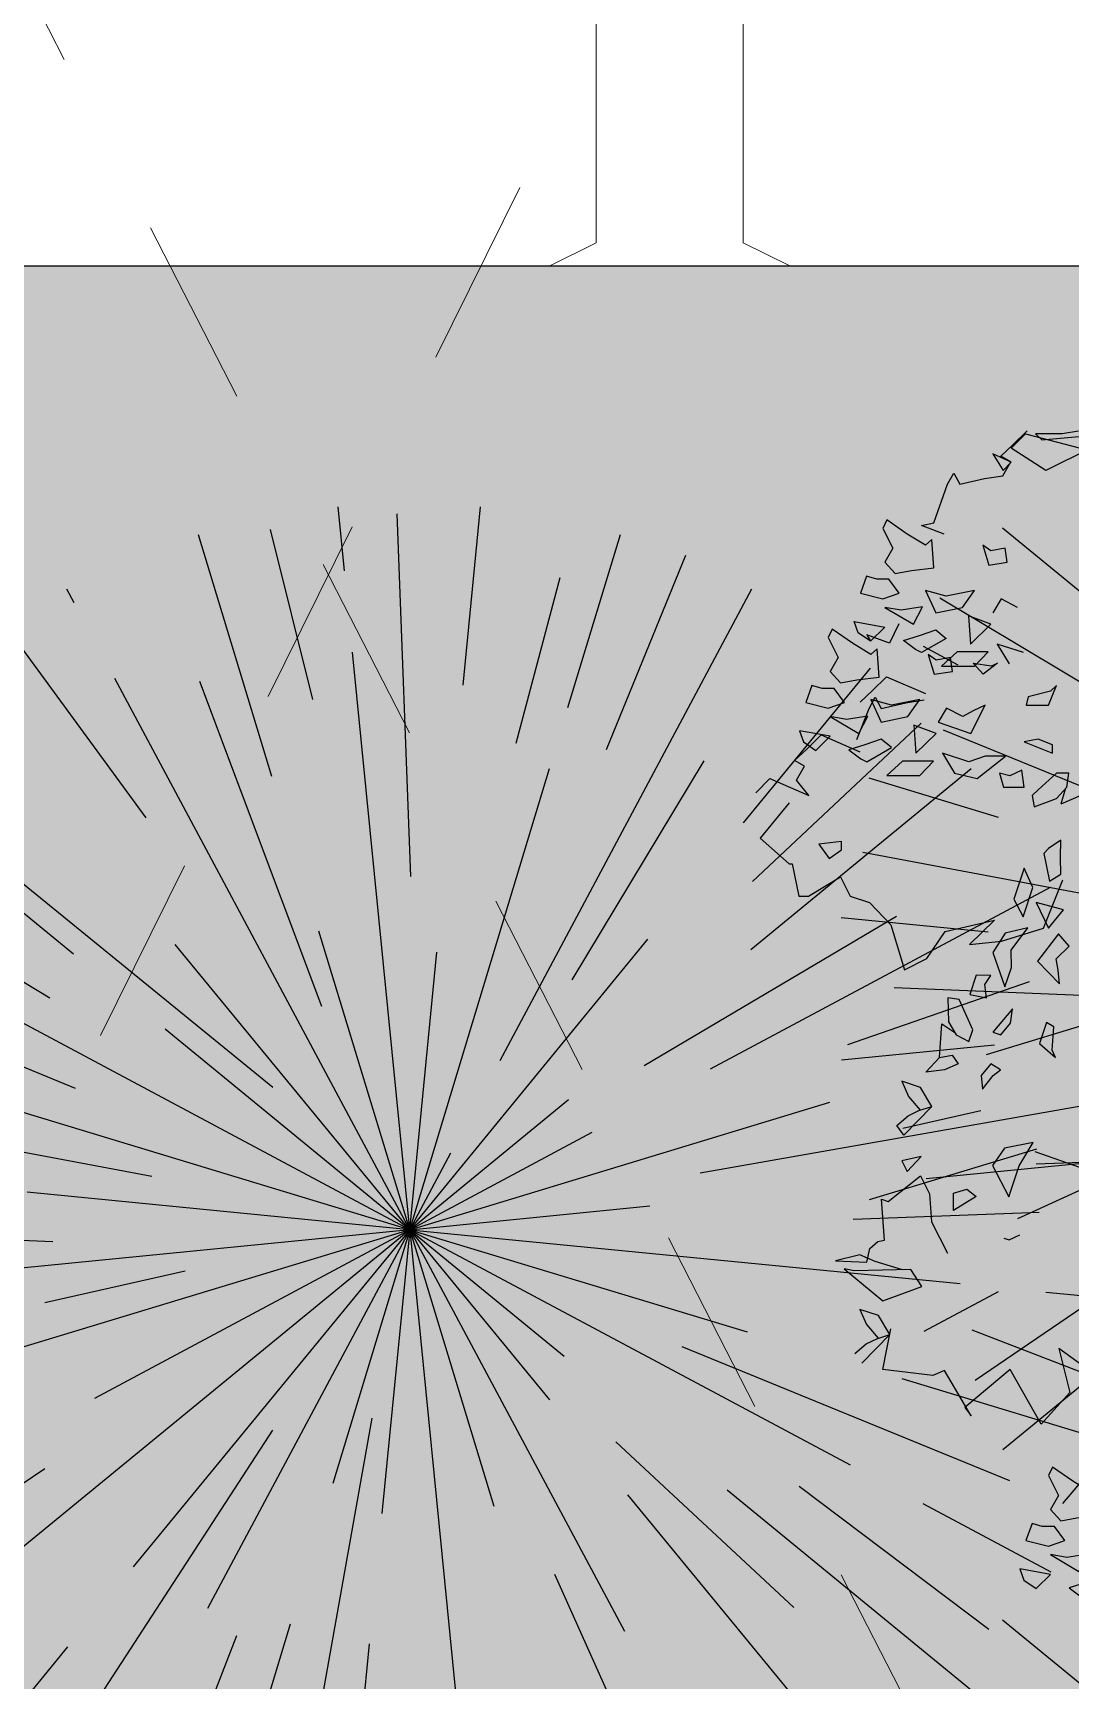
# Model space of a CAD drawing. Header units: millimetres. Extents: x 1555 to 3397, y 790 to 1592.
# Drawn here: x 1649.428 to 1649.976, y 811.286 to 812.156 of the extents above; entities that cross this region are included whole.
import ezdxf

# ---------------------------------------------------------------- set-up
doc = ezdxf.new("R2010")
doc.units = ezdxf.units.MM
doc.linetypes.add('HIDDEN2', pattern=[4.7625, 3.175, -1.5875])
doc.layers.add('ARBOLES', color=62, linetype='Continuous')
for name, color, linetype, lineweight, true_color in [('PISO 02', 7, 'Continuous', 15, 0x6b6a56), ('PISO LM', 7, 'Continuous', 25, 0x484242), ('PROYECCION01', 7, 'HIDDEN2', 9, 0x6c4856)]:
    doc.layers.add(name, color=color, linetype=linetype, lineweight=lineweight, true_color=true_color)
doc.layers.add('VEGETACIÓN GRASS', color=116, linetype='Continuous', lineweight=13)

# ---------------------------------------------------------------- blocks, each defined once
blk = doc.blocks.new('A$C77297A4A')
at = {"layer": 'ARBOLES'}
for points in [[(-136.532, 101.617), (-137.012, 101.533), (-137.794, 101.538), (-137.608, 101.362), (-136.193, 101.484)], [(-140.481, 98.595), (-141.14, 98.844), (-140.781, 98.928), (-140.376, 100.055), (-140.196, 100.386), (-140.017, 100.055), (-139.298, 100.221), (-138.758, 100.303), (-138.519, 100.717), (-138.819, 100.883), (-138.46, 101.214), (-138.04, 101.629)], [(-138.325, 96.442), (-138.804, 96.691), (-139.045, 96.276)], [(-141.813, 95.956), (-142.086, 95.386), (-142.745, 95.635), (-142.639, 95.449), (-142.998, 95.696), (-143.116, 96.029), (-142.219, 95.862), (-142.639, 95.449)], [(-138.145, 95.116), (-138.924, 95.365), (-138.565, 94.785)], [(-142.946, 93.659), (-142.587, 93.99), (-142.167, 94.405), (-141.029, 93.908)], [(-143.043, 92.562), (-142.684, 93.472), (-142.504, 93.803)], [(-142.504, 93.803), (-142.325, 93.472)], [(-142.325, 93.472), (-141.607, 93.639)], [(-141.607, 93.639), (-141.066, 93.721)], [(-146.011, 90.996), (-145.591, 91.411), (-144.453, 90.913), (-144.811, 91.368), (-144.573, 91.782), (-144.872, 91.948), (-144.513, 92.279), (-144.093, 92.694), (-142.955, 92.197)], [(-136.929, 91.104), (-137.056, 90.666)], [(-136.168, 91.045), (-137.056, 90.666)], [(-145.03, 90.703), (-145.88, 89.664), (-145.03, 88.908), (-144.935, 88.908), (-144.746, 87.963), (-144.463, 87.963), (-143.517, 88.53), (-143.234, 87.963), (-142.667, 87.774), (-142.039, 87.118), (-141.643, 85.797), (-140.982, 86.127), (-140.453, 86.92), (-138.998, 87.251), (-139.737, 86.546), (-138.792, 86.641), (-137.563, 87.019), (-136.996, 88.436)], [(-140.612, 83.226), (-140.543, 84.214), (-140.168, 83.954)], [(-127.124, 84.116), (-127.333, 84.057), (-128.99, 82.906), (-129.23, 82.226), (-132.459, 80.865), (-134.244, 79.827), (-135.676, 80.174), (-137.774, 80.093)], [(-136.125, 73.967), (-137.109, 74.679), (-136.792, 73.381), (-137.626, 72.46), (-138.537, 74.064), (-139.868, 72.95), (-139.69, 72.699), (-140.465, 74.035), (-140.81, 73.886), (-141.542, 73.972), (-142.276, 74.059), (-142.043, 75.251)], [(-127.179, 83.644), (-129.546, 81.921), (-134.625, 79.337), (-137.808, 80.453)], [(-140.835, 81.784), (-141.662, 80.939), (-141.869, 81.228), (-141.537, 81.514), (-141.224, 81.663), (-140.835, 81.784), (-141.172, 82.34), (-141.722, 82.525), (-141.522, 82.079), (-141.185, 81.681)], [(-141.7, 76.988), (-142.503, 77.236), (-142.951, 77.425), (-143.668, 77.251), (-142.751, 77.211), (-142.658, 77.614), (-142.427, 77.816), (-142.232, 77.856), (-142.322, 79.067), (-142.121, 78.995), (-141.169, 79.749), (-140.911, 79.219), (-140.854, 78.396), (-140.378, 77.477)], [(-138.727, 77.917), (-138.569, 77.864), (-138.259, 78.011)], [(-142.897, 74.243), (-142.069, 75.087), (-142.407, 75.644), (-142.957, 75.828), (-142.757, 75.382), (-142.42, 74.984)], [(-143.104, 74.531), (-142.772, 74.817), (-142.459, 74.966), (-142.069, 75.087)]]:
    blk.add_lwpolyline(points, dxfattribs=at)
for points in [[(-136.471, 101.12), (-136.173, 101.12), (-137.491, 100.458), (-138.509, 101.12), (-138.089, 101.533)], [(-138.509, 100.707), (-139.047, 100.954), (-138.748, 100.458)], [(-141.98, 98.182), (-142.219, 97.768), (-141.919, 97.435), (-141.44, 97.519), (-140.781, 97.602), (-140.842, 98.43), (-141.021, 98.264), (-141.56, 98.595), (-142.159, 99.01), (-142.278, 98.761)], [(-138.684, 98.182), (-139.104, 98.099), (-139.344, 98.264), (-139.163, 97.684), (-138.625, 97.768)], [(-142.757, 97.353), (-142.937, 96.856), (-142.278, 96.691), (-141.799, 96.856), (-142.098, 97.271), (-142.457, 97.271)], [(-139.942, 96.442), (-139.583, 96.94), (-140.422, 96.773), (-141.021, 96.94), (-140.721, 96.276)], [(-141.117, 96.455), (-141.739, 96.36), (-142.219, 96.442), (-141.38, 95.945)], [(-143.883, 95.553), (-143.585, 94.973), (-143.824, 94.56), (-143.524, 94.227), (-143.045, 94.311), (-142.386, 94.393), (-142.447, 95.222), (-142.626, 95.055), (-143.165, 95.386), (-143.764, 95.802)], [(-140.422, 95.531), (-141.14, 95.116), (-141.321, 95.2), (-141.672, 95.469), (-141.201, 95.614), (-140.721, 95.78)], [(-139.704, 95.365), (-139.104, 95.945), (-139.763, 96.194)], [(-140.95, 95.055), (-140.768, 94.476), (-140.23, 94.56), (-140.289, 94.973), (-140.709, 94.891)], [(-139.588, 94.71), (-139.183, 95.131), (-140.097, 95.131), (-140.553, 94.71)], [(-139.092, 94.724), (-138.912, 94.807), (-139.332, 94.476), (-139.63, 94.807)], [(-144.542, 93.647), (-143.883, 93.482), (-143.404, 93.647), (-143.703, 94.062), (-144.063, 94.062), (-144.362, 94.145)], [(-138.074, 93.565), (-137.415, 93.565), (-137.176, 94.145), (-137.356, 93.98), (-138.014, 93.813)], [(-142.327, 93.067), (-141.547, 93.234), (-141.188, 93.731), (-142.027, 93.565), (-142.626, 93.731)], [(-139.691, 92.736), (-139.271, 93.565), (-139.63, 93.4), (-139.93, 93.234), (-140.409, 93.482), (-140.65, 93.067)], [(-142.985, 92.736), (-142.722, 93.247), (-143.344, 93.151), (-143.824, 93.234)], [(-141.309, 92.157), (-140.709, 92.736), (-141.368, 92.985)], [(-144.603, 92.488), (-144.244, 92.241), (-143.824, 92.654), (-144.721, 92.82)], [(-142.926, 91.992), (-142.745, 91.908), (-142.027, 92.323), (-142.327, 92.572), (-142.806, 92.405), (-143.277, 92.26)], [(-137.295, 92.157), (-137.295, 92.405), (-137.715, 92.572), (-138.133, 92.488)], [(-141.193, 91.501), (-140.788, 91.923), (-141.702, 91.923), (-142.159, 91.501)], [(-140.53, 92.157), (-140.17, 91.577), (-139.512, 91.412), (-138.673, 92.074), (-139.271, 92.074), (-139.75, 91.908)], [(-138.553, 91.494), (-138.853, 91.577), (-138.733, 91.163), (-138.133, 91.163), (-138.194, 91.661)], [(-137.835, 90.584), (-137.176, 90.832), (-136.876, 91.163), (-136.815, 91.577), (-137.176, 91.577), (-137.715, 91.081), (-137.894, 90.915)], [(-143.493, 89.568), (-144.152, 89.486), (-143.852, 89.071), (-143.493, 89.319)], [(-137.05, 89.603), (-137.416, 89.356), (-137.553, 89.211), (-137.389, 88.398), (-137.058, 88.603), (-137.063, 89.11)], [(-137.872, 88.218), (-138.126, 88.785), (-138.433, 87.87), (-138.163, 87.352)], [(-137.775, 87.77), (-137.417, 87.017), (-136.971, 87.563)], [(-138.687, 86.876), (-139.053, 86.304), (-138.693, 85.299), (-138.502, 85.865), (-138.507, 86.373), (-138.023, 87.032)], [(-137.741, 86.053), (-137.089, 85.391), (-137.131, 85.783), (-137.193, 86.121), (-136.805, 86.496), (-137.122, 86.856)], [(-139.281, 85.369), (-139.107, 85.627), (-139.537, 85.645), (-139.728, 85.077), (-139.237, 84.976)], [(-139.939, 84.706), (-140.04, 84.929), (-140.373, 84.979), (-140.347, 84.275), (-140.128, 83.885), (-139.756, 83.696), (-139.641, 84.038)], [(-139.054, 83.966), (-138.818, 83.886), (-138.526, 84.231), (-138.473, 84.655)], [(-137.471, 84.255), (-137.681, 83.631), (-137.207, 83.22), (-137.306, 83.443), (-137.254, 84.12)], [(-141.02, 82.795), (-140.612, 83.226), (-140.241, 83.291), (-140.063, 83.041), (-140.472, 82.863)], [(-139.104, 83.035), (-139.394, 82.69), (-139.352, 82.297), (-139.042, 82.698), (-138.826, 82.86)], [(-141.561, 79.88), (-141.155, 80.312), (-141.721, 80.186)], [(-139.057, 80.05), (-138.581, 79.131), (-138.276, 80.04), (-137.87, 80.725), (-138.711, 80.565)], [(-139.54, 79.137), (-140.202, 78.729), (-140.205, 79.235), (-139.815, 79.356)], [(-143.413, 77.022), (-142.278, 76.08), (-141.137, 76.496), (-141.453, 76.993), (-143.122, 76.954)], [(-137.417, 70.944), (-137.119, 70.364), (-137.358, 69.951), (-137.058, 69.618), (-136.579, 69.702), (-135.92, 69.785), (-135.981, 70.613), (-136.161, 70.447), (-136.699, 70.778), (-137.299, 71.193)], [(-138.076, 69.039), (-137.417, 68.874), (-136.938, 69.039), (-137.238, 69.454), (-137.597, 69.454), (-137.897, 69.536)], [(-138.137, 67.879), (-137.778, 67.632), (-137.358, 68.045), (-138.256, 68.212)], [(-136.52, 68.128), (-136.256, 68.638), (-136.879, 68.543), (-137.358, 68.625)], [(-136.46, 67.383), (-136.279, 67.299), (-135.561, 67.714), (-135.861, 67.963), (-136.34, 67.797), (-136.811, 67.652)]]:
    blk.add_lwpolyline(points, close=True, dxfattribs=at)
blk = doc.blocks.new('A$C3A994C8D')
at = {"layer": 'ARBOLES', "color": 82}
for p, q in [((-3.4674, 7.2761), (-3.492, 8.025)), ((-3.2084, 8.0291), (-3.2607, 7.1605)), ((-3.9084, 7.2241), (-4.0772, 7.9478)), ((-3.2635, 5.8005), (-2.9029, 7.9864)), ((-4.3965, 7.8081), (-3.8599, 6.4024)), ((-2.6252, 7.0563), (-2.3327, 7.8337)), ((-4.5262, 7.5154), (-4.6362, 7.758)), ((-3.6716, 7.7749), (-3.6236, 7.0652)), ((-2.0607, 7.6847), (-2.5115, 6.8385)), ((-4.8725, 7.5789), (-4.4801, 6.9675)), ((-2.4268, 6.5697), (-1.8032, 7.5727)), ((-4.5374, 6.6118), (-5.1474, 7.4628)), ((-2.8632, 7.2475), (-3.0891, 6.2117)), ((-3.393, 5.0153), (-4.3865, 7.2071)), ((-2.4268, 6.0472), (-1.3349, 7.2134)), ((-5.5445, 7.0298), (-5.5911, 7.0735)), ((-3.393, 5.0153), (-3.4587, 7.0122)), ((-4.9481, 6.8896), (-4.0374, 5.7756)), ((-1.8992, 6.8927), (-2.6907, 5.9705)), ((-5.7128, 6.797), (-4.9765, 6.2814)), ((-3.393, 5.0153), (-5.2843, 6.7862)), ((-1.2921, 6.8129), (-1.921, 6.3241)), ((-1.3626, 6.4707), (-0.9456, 6.7697)), ((-3.393, 5.0153), (-2.8448, 6.4727)), ((-0.8811, 6.417), (-2.3287, 5.6235)), ((-1.4339, 5.9034), (-0.6504, 6.2585)), ((-3.393, 5.0153), (-3.6558, 6.1417)), ((-5.0788, 5.6495), (-6.2114, 6.0756)), ((-3.393, 5.0153), (-4.1469, 6.067)), ((-3.393, 5.0153), (-1.9141, 6.0754)), ((-1.6666, 5.6465), (-0.9459, 5.9217)), ((-5.392, 5.8668), (-4.1197, 5.3925)), ((-3.393, 5.0153), (-4.693, 5.8234)), ((-3.393, 5.0153), (-2.9435, 5.7384)), ((-6.3647, 5.7196), (-5.1141, 5.4472)), ((-0.813, 5.6173), (-0.4605, 5.6995)), ((-3.393, 5.0153), (-2.8072, 5.641)), ((-3.393, 5.0153), (-1.1613, 5.536)), ((-6.2033, 5.4789), (-6.3641, 5.5054)), ((-3.393, 5.0153), (-4.6201, 5.477)), ((-3.393, 5.0153), (-2.4827, 5.4279)), ((-3.393, 5.0153), (-5.3336, 5.3354)), ((-3.393, 5.0153), (-3.3341, 5.3723)), ((-1.0538, 5.3699), (-0.528, 5.3493)), ((-6.1764, 5.2054), (-4.894, 5.1261)), ((-3.393, 5.0153), (-1.9334, 5.0633)), ((-1.2636, 5.0854), (-0.3834, 5.1143)), ((-3.393, 5.0153), (-5.1474, 4.9576)), ((-3.393, 5.0153), (-5.0459, 4.2661)), ((-3.393, 5.0153), (-5.0218, 3.8478)), ((-3.393, 5.0153), (-4.9443, 4.6534)), ((-3.393, 5.0153), (-4.5456, 3.1612)), ((-3.393, 5.0153), (-4.4061, 3.9333)), ((-3.393, 5.0153), (-4.0292, 3.3243)), ((-3.393, 5.0153), (-3.6828, 3.2583)), ((-3.393, 5.0153), (-2.6181, 4.7238)), ((-3.393, 5.0153), (-2.6172, 4.5331)), ((-3.393, 5.0153), (-2.6949, 4.0414)), ((-3.393, 5.0153), (-3.3569, 3.9162)), ((-3.393, 5.0153), (-3.1245, 3.8644)), ((-3.393, 5.0153), (-2.1498, 2.2727)), ((-3.393, 5.0153), (-1.352, 4.6787)), ((-3.393, 5.0153), (-2.0157, 3.7257)), ((-5.8423, 4.9348), (-6.4026, 4.9164)), ((-2.1699, 4.9183), (-0.7048, 4.8292)), ((-6.3284, 4.6177), (-4.477, 4.8819)), ((-1.014, 4.6229), (-0.4219, 4.5252)), ((-4.7282, 4.2444), (-4.2198, 4.5546)), ((-1.5231, 4.5269), (-0.5877, 4.2174)), ((-5.7301, 4.47), (-6.3255, 4.3311)), ((-6.026, 4.1279), (-4.778, 4.4942)), ((-2.301, 4.4568), (-1.3827, 4.0434)), ((-1.8002, 4.4161), (-0.5746, 3.955)), ((-2.1847, 4.2642), (-0.8356, 3.4256)), ((-3.1048, 3.0103), (-3.2896, 4.2258)), ((-5.5551, 4.0353), (-6.1357, 3.7722)), ((-3.6643, 4.046), (-4.1313, 2.216)), ((-4.7383, 3.8494), (-5.2342, 3.3845)), ((-1.4027, 2.8186), (-2.3644, 3.8545)), ((-5.804, 3.5878), (-5.5211, 3.7604)), ((-5.2512, 3.6834), (-5.8404, 3.261)), ((-5.1849, 2.6949), (-4.5076, 3.5926)), ((-3.3369, 3.3081), (-3.294, 2.0057)), ((-3.001, 3.3351), (-2.7088, 2.0828)), ((-3.5324, 3.1902), (-3.5778, 2.145)), ((-5.2123, 3.0723), (-5.4512, 2.8172)), ((-4.1803, 2.9226), (-4.4533, 2.1969)), ((-4.7424, 2.8446), (-4.9828, 2.4579)), ((-4.5227, 2.7179), (-4.6783, 2.3265))]:
    blk.add_line(p, q, dxfattribs=at)

msp = doc.modelspace()

# ---------------------------------------------------------------- hatches: boundary and pattern name
at = {"layer": 'PISO 02'}
h = msp.add_hatch(dxfattribs=at)
h.set_pattern_fill('FLGSTONE', color=256, scale=1.944, style=0, pattern_type=2)
h.set_pattern_definition([(0, (1779.0388, 776.819), (0, 1.944), [0.3888, -1.5552]), (0, (1780.5552, 776.9745), (0, 1.944), [0.34992, -1.59408]), (0, (1780.594, 777.0522), (0, 1.944), [0.31104, -1.63296]), (0, (1779.7387, 777.3633), (0, 1.944), [0.23328, -0.07776, 0.15552, -1.47744]), (0, (1779.0388, 777.4021), (0, 1.944), [0.11664, -1.63296, 0.11664, -0.07776]), (0, (1779.7776, 777.441), (0, 1.944), [0.3888, -1.5552]), (0, (1780.8273, 777.4799), (0, 1.944), [0.27216, -1.67184]), (0, (1779.8942, 777.791), (0, 1.944), [0.27216, -0.07776, 0.50544, -1.08864]), (0, (1779.933, 777.8687), (0, 1.944), [0.46656, -0.07776, 0.11664, -0.07776, 0.07776, -1.12752]), (0, (1779.661, 778.063), (0, 1.944), [0.1944, -1.7496]), (0, (1779.661, 778.1409), (0, 1.944), [0.23328, -1.71072]), (0, (1780.0497, 778.1797), (0, 1.944), [0.1944, -1.7496]), (0, (1779.2721, 778.2186), (0, 1.944), [0.1944, -1.7496]), (0, (1780.0497, 778.2575), (0, 1.944), [0.23328, -1.71072]), (0, (1779.1944, 778.2964), (0, 1.944), [0.23328, -1.71072]), (0, (1779.5054, 778.413), (0, 1.944), [0.46656, -0.46656, 0.15552, -0.07776, 0.23328, -0.54432]), (0, (1779.5054, 778.4908), (0, 1.944), [0.46656, -0.46656, 0.46656, -0.54432]), (0, (1779.0388, 778.6852), (0, 1.944), [0.3888, -1.5552]), (90, (1779.0388, 776.819), (-1.944, 1e-16), [0.5832, -1.04976, 0.23328, -0.07776]), (90, (1779.4276, 776.819), (-1.944, 1e-16), [0.31104, -1.1664, 0.3888, -0.07776]), (90, (1779.5054, 776.819), (-1.944, 1e-16), [0.31104, -1.1664, 0.11664, -0.07776, 0.1944, -0.07776]), (90, (1779.6998, 777.441), (-1.944, 1e-16), [0.11664, -1.82736]), (90, (1779.7776, 777.441), (-1.944, 1e-16), [0.11664, -1.82736]), (90, (1779.8553, 777.8687), (-1.944, 1e-16), [0.1944, -1.7496]), (90, (1779.933, 777.8687), (-1.944, 1e-16), [0.1944, -1.7496]), (90, (1780.0497, 777.0522), (-1.944, 1e-16), [0.31104, -0.89424, 0.66096, -0.07776]), (90, (1780.1664, 777.441), (-1.944, 1e-16), [0.34992, -1.59408]), (90, (1780.2441, 777.441), (-1.944, 1e-16), [0.34992, -1.59408]), (90, (1779.972, 777.0522), (-1.944, 1e-16), [0.31104, -0.85536, 0.1944, -0.07776, 0.42768, -0.07776]), (90, (1780.3608, 778.413), (-1.944, 1e-16), [0.34992, -1.59408]), (90, (1780.4385, 778.4908), (-1.944, 1e-16), [0.31104, -1.63296]), (90, (1780.5163, 777.0522), (-1.944, 1e-16), [0.15552, -1.78848]), (90, (1780.594, 777.0522), (-1.944, 1e-16), [0.15552, -0.66096, 0.54432, -0.5832]), (90, (1780.6718, 777.8687), (-1.944, 1e-16), [0.54432, -1.39968]), (90, (1780.7496, 777.4799), (-1.944, 1e-16), [0.31104, -1.63296]), (90, (1780.8273, 777.4799), (-1.944, 1e-16), [0.31104, -1.63296]), (90, (1780.905, 777.0522), (-1.944, 1e-16), [0.34992, -1.08864, 0.42768, -0.07776]), (45, (1779.0388, 777.9853), (1e-16, 1.944), [0.329908, -2.419323]), (45, (1779.1555, 777.4799), (1e-16, 1.944), [0.329908, -2.419323]), (45, (1779.2332, 777.441), (1e-16, 1.944), [0.329908, -2.419323]), (45, (1779.4665, 777.2077), (1e-16, 1.944), [0.329908, -2.419323]), (45, (1779.5054, 777.13), (1e-16, 1.944), [0.329908, -2.418449]), (45, (1780.3608, 776.8967), (1e-16, 1.944), [0.219938, -2.529293]), (45, (1780.594, 777.2077), (1e-16, 1.944), [0.274923, -2.474308]), (45, (1780.5552, 777.2855), (1e-16, 1.944), [0.274923, -2.474308]), (45, (1780.7496, 777.8687), (1e-16, 1.944), [0.494862, -2.25437]), (45, (1780.8273, 777.791), (1e-16, 1.944), [0.164954, -2.584277]), (45, (1780.4385, 776.8578), (1e-16, 1.944), [0.164954, -2.584277]), (45, (1779.9331, 778.0631), (1e-16, 1.944), [0.164954, -2.584277]), (45, (1779.8942, 778.1409), (1e-16, 1.944), [0.10997, -2.639262]), (135, (1779.5832, 778.102), (-1.944, 1e-16), [0.164954, -2.584277]), (135, (1779.6609, 778.1409), (-1.944, 1e-16), [0.219939, -2.529293]), (315, (1780.9051, 778.413), (1.944, -5e-16), [0.274923, -2.474308]), (315, (1779.2332, 777.441), (1.944, -5e-16), [0.329908, -2.419323]), (315, (1779.1555, 777.4021), (1.944, -5e-16), [0.384892, -2.36434]), (315, (1779.0388, 778.4519), (1.944, -5e-16), [0.219938, -2.529293]), (206.56505, (1779.972, 777.0522), (-1.944, -8e-10), [0.521634, -3.825283]), (206.56505, (1779.972, 776.97445), (-1.944, -8e-10), [0.521634, -3.825283]), (153.43495, (1779.7387, 777.6354), (-1.944, 8e-10), [0.260807, -0.086936, 0.434698, -3.564476]), (153.43495, (1779.6998, 777.55765), (-1.944, 8e-10), [0.260807, -0.086936, 0.434698, -3.564476]), (153.43495, (1780.3608, 776.8189), (-1.944, 8e-10), [0.347753, -3.999163]), (153.43495, (1780.3608, 776.8967), (-1.944, 8e-10), [0.347753, -3.999163]), (153.43495, (1780.5163, 777.2077), (-1.944, 8e-10), [0.347753, -3.999163]), (153.43495, (1780.5552, 777.2855), (-1.944, 8e-10), [0.347753, -3.999163]), (63.43495, (1779.4276, 777.7909), (8e-10, 1.944), [0.347753, -3.999163]), (63.43495, (1779.5054, 777.75205), (8e-10, 1.944), [0.347753, -3.999163]), (63.43495, (1780.3219, 778.1797), (8e-10, 1.944), [0.260807, -4.08611]), (63.43495, (1779.7776, 777.55765), (8e-10, 1.944), [0.260807, -4.08611]), (63.43495, (1779.7387, 777.6354), (8e-10, 1.944), [0.260807, -4.08611]), (63.43495, (1780.283, 778.2575), (8e-10, 1.944), [0.173877, -4.17304]), (296.56505, (1780.2441, 778.1797), (8e-10, -1.944), [0.347753, -3.999163]), (296.56505, (1780.3219, 778.1797), (8e-10, -1.944), [0.347753, -3.999163])])
h.paths.add_polyline_path([(1648.52765, 812.78322), (1648.52765, 812.03322), (1650.62765, 812.03322), (1650.62765, 813.73322), (1643.42765, 813.73322), (1643.42765, 812.03322), (1646.77765, 812.03322), (1646.77765, 812.78322)])
at = {"layer": 'VEGETACIÓN GRASS'}
h = msp.add_hatch(dxfattribs=at)
h.set_pattern_fill('AR-SAND', color=256, scale=0.0015, angle=90, style=0)
h.set_pattern_definition([(127.5, (24.81287, -42.492595), (-0.0734119856, -0.002400047), [0, -0.057912, 0, -0.06477, 0, -0.0619125]), (97.5, (24.81287, -42.49259), (-0.107523765, 0.0674284925), [0, -0.031242, 0, -0.052197, 0, -0.0200025]), (57.5, (24.81287, -42.53946), (-0.0002155777, 0.1186488555), [0, -0.01905, 0, -0.06858, 0, -0.089535]), (47.5, (24.81287, -42.53946), (-0.0334393985, 0.114533468), [0, -0.009525, 0, -0.044958, 0, -0.051435])])
edge = h.paths.add_edge_path()
edge.add_arc((1648.78696, 810.04535), 0.21271, 169.74579, 274.22863)
edge.add_line((1648.80265, 809.83322), (1650.37765, 809.83322))
edge.add_arc((1650.37765, 810.08322), 0.25, 270, 360)
edge.add_line((1650.62765, 810.08322), (1650.62765, 812.03322))
edge.add_line((1650.62765, 812.03322), (1648.57765, 812.03322))
edge.add_line((1648.57765, 812.03322), (1648.57765, 810.08322))

# ---------------------------------------------------------------- linework, layer by layer
at = {"layer": 'PISO LM'}
for points in [[(1648.52765, 812.03322), (1650.62765, 812.03322), (1650.62765, 813.83322), (1643.42765, 813.83322), (1643.42765, 812.03322), (1646.77765, 812.03322), (1646.77765, 812.53322), (1648.52765, 812.53322)], [(1648.57765, 812.03322), (1650.62765, 812.03322), (1650.62765, 809.83322), (1648.57765, 809.83322)]]:
    msp.add_lwpolyline(points, close=True, dxfattribs=at)
at = {"layer": 'PROYECCION01', "linetype": 'HIDDEN2', "ltscale": 0.03}
for p, q in [((1648.57765, 809.83322), (1650.62765, 813.98322)), ((1648.57765, 813.83322), (1650.62765, 809.83322))]:
    msp.add_line(p, q, dxfattribs=at)

# ---------------------------------------------------------------- block references
at = {"layer": 'ARBOLES', "xscale": 0.1275000000000091, "yscale": 0.1275000000000091, "zscale": 0.1275000000000091, "rotation": 341.2667622579461}
for p in [(1650.44125, 810.9066), (1649.8311, 810.77926), (1650.44125, 810.3294)]:
    msp.add_blockref('A$C3A994C8D', p, dxfattribs=at)
at = {"layer": 'ARBOLES', "xscale": 0.0180000000000109, "yscale": 0.0180000000000109, "zscale": 0.0180000000000109}
msp.add_blockref('A$C77297A4A', (1652.43776, 810.11678), dxfattribs=at)

doc.saveas('drawing.dxf')
